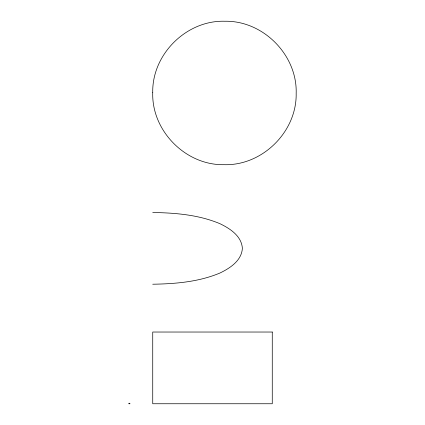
<?xml version="1.0" encoding="UTF-8"?>
<svg xmlns="http://www.w3.org/2000/svg" width="425" height="425" viewBox="0 0 425 425"><rect width="100%" height="100%" fill="white"/><g stroke="black" fill="none" stroke-linecap="round" stroke-linejoin="round"><path stroke-width="0.64" d="M152.734 284.219C175.498 283.858 198.767 281.94 219.969 273.015C230.068 268.143 241.559 260.695 242.383 248.359C241.559 236.024 230.068 228.576 219.969 223.704C198.767 214.779 175.498 212.861 152.734 212.5M152.734 92.501C151.497 130.815 185.656 165.421 223.986 164.688C262.299 165.925 296.91 131.761 296.172 93.431C297.404 55.117 263.25 20.517 224.921 21.25C186.607 20.012 152.001 54.172 152.734 92.501M272.266 332.031L152.734 332.031L152.734 403.75L272.266 403.75L272.266 332.031M129.545 403.272L128.828 403.272L128.828 403.75L130.023 403.75L129.545 403.272"/></g></svg>
